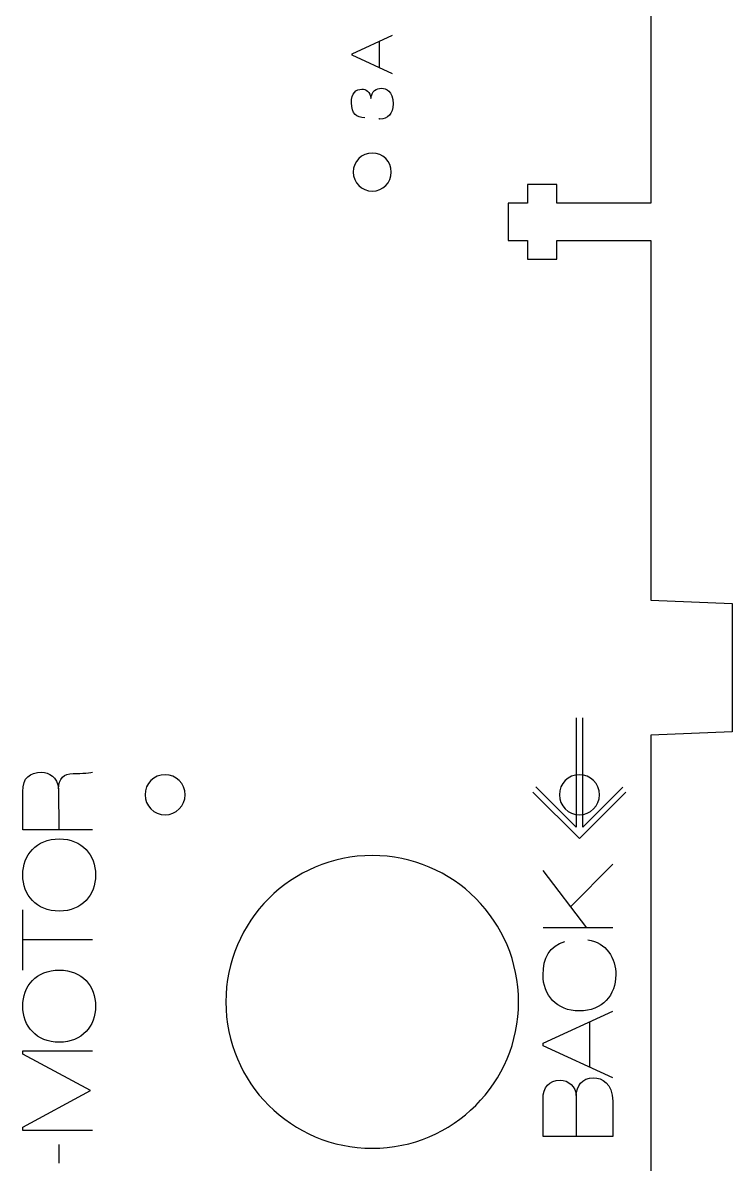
# Model space of a CAD drawing. Header units: millimetres. Extents: x -1149 to -62, y -501 to -111.
# Drawn here: x -115 to -61.9, y -291.9 to -206.5 of the extents above; entities that cross this region are included whole.
import ezdxf

# ---------------------------------------------------------------- set-up
doc = ezdxf.new("R2010")
doc.units = ezdxf.units.MM
doc.layers.add('CUTS', color=1, linetype='Continuous', true_color=0xff0000)
doc.layers.add('TEXT', color=5, linetype='Continuous', true_color=0x0000ff)

msp = doc.modelspace()

# ---------------------------------------------------------------- linework, layer by layer
at = {"layer": 'CUTS', "color": 1, "lineweight": 25, "true_color": 0xff0000}
for p, q in [((-68.031, -193.056), (-68.031, -220.02)), ((-75.049, -218.62), (-77.248, -218.62)), ((-77.248, -218.62), (-77.248, -220.02)), ((-75.049, -220.02), (-75.049, -218.62)), ((-77.248, -220.02), (-78.692, -220.02)), ((-78.692, -220.02), (-78.692, -222.821)), ((-68.031, -220.02), (-75.049, -220.02)), ((-78.692, -222.821), (-77.248, -222.821)), ((-77.248, -222.821), (-77.248, -224.22)), ((-75.049, -224.22), (-75.049, -222.821)), ((-75.049, -222.821), (-68.031, -222.821)), ((-68.031, -222.821), (-68.031, -249.725)), ((-77.248, -224.22), (-75.049, -224.22)), ((-68.031, -249.725), (-61.941, -249.975)), ((-61.941, -249.975), (-61.941, -259.574)), ((-61.941, -259.574), (-68.031, -259.824)), ((-68.031, -259.824), (-68.031, -299.724))]:
    msp.add_line(p, q, dxfattribs=at)
for points in [[(-88.872, -216.272), (-89.66, -216.272), (-90.297, -216.91), (-90.297, -217.697)], [(-87.448, -217.697), (-87.448, -216.91), (-88.085, -216.272), (-88.872, -216.272)], [(-90.297, -217.697), (-90.297, -218.484), (-89.66, -219.122), (-88.872, -219.122)], [(-88.872, -219.122), (-88.085, -219.122), (-87.448, -218.484), (-87.448, -217.697)], [(-104.373, -262.785), (-105.201, -262.785), (-105.874, -263.457), (-105.874, -264.285)], [(-102.873, -264.285), (-102.873, -263.457), (-103.545, -262.785), (-104.373, -262.785)], [(-73.373, -262.785), (-74.202, -262.785), (-74.873, -263.457), (-74.873, -264.285)], [(-71.872, -264.285), (-71.872, -263.457), (-72.544, -262.785), (-73.373, -262.785)], [(-105.874, -264.285), (-105.874, -265.113), (-105.201, -265.785), (-104.373, -265.785)], [(-104.373, -265.785), (-103.545, -265.785), (-102.873, -265.113), (-102.873, -264.285)], [(-74.873, -264.285), (-74.873, -265.113), (-74.202, -265.785), (-73.373, -265.785)], [(-73.373, -265.785), (-72.544, -265.785), (-71.872, -265.113), (-71.872, -264.285)], [(-88.872, -268.835), (-94.92, -268.835), (-99.823, -273.737), (-99.823, -279.785)], [(-77.922, -279.785), (-77.922, -273.737), (-82.825, -268.835), (-88.872, -268.835)], [(-99.823, -279.785), (-99.823, -285.832), (-94.92, -290.734), (-88.872, -290.734)], [(-88.872, -290.734), (-82.825, -290.734), (-77.922, -285.832), (-77.922, -279.785)]]:
    msp.add_open_spline(points, degree=3, dxfattribs=at)
at = {"layer": 'TEXT', "color": 5, "lineweight": 25, "true_color": 0x0000ff}
for points in [[(-87.362, -210.351), (-90.383, -208.962), (-90.383, -208.853), (-87.362, -207.465)], [(-88.361, -207.924), (-88.361, -209.899)], [(-88.979, -212.197), (-88.97, -212.197)], [(-73.622, -258.529), (-73.622, -266.703), (-76.623, -263.703)], [(-70.132, -263.713), (-73.122, -266.701), (-73.122, -258.528)], [(-112.354, -263.845), (-112.34, -263.852)], [(-112.34, -263.852), (-112.33, -266.91)], [(-109.806, -266.91), (-115.019, -266.91), (-115.019, -264.042)], [(-69.895, -264.085), (-73.372, -267.563), (-76.85, -264.085)], [(-74.033, -272.662), (-70.883, -269.477)], [(-72.827, -274.243), (-76.095, -269.959)], [(-115.019, -277.399), (-115.019, -272.902)], [(-70.883, -274.243), (-76.095, -274.243)], [(-109.806, -275.138), (-115.019, -275.138)], [(-70.883, -285.466), (-76.095, -283.071), (-76.095, -282.882), (-70.883, -280.488)], [(-72.606, -281.28), (-72.606, -284.687)], [(-109.806, -289.401), (-115.019, -289.401), (-115.019, -289.16), (-109.953, -286.423), (-109.953, -286.408), (-115.019, -283.686), (-115.019, -283.444), (-109.806, -283.444)], [(-73.62, -286.78), (-73.606, -286.78)], [(-73.613, -286.78), (-73.619, -289.86)], [(-76.095, -289.86), (-76.095, -287.029)], [(-70.883, -287.218), (-70.883, -289.86), (-76.095, -289.86), (-76.095, -289.86)], [(-112.296, -291.86), (-112.296, -290.463)]]:
    msp.add_lwpolyline(points, dxfattribs=at)
for points in [[(-90.43, -212.513), (-90.43, -211.803), (-90.108, -211.494), (-89.647, -211.494)], [(-89.647, -211.494), (-89.355, -211.494), (-89.034, -211.663), (-88.979, -212.197)], [(-88.97, -212.197), (-88.906, -211.621), (-88.572, -211.426), (-88.175, -211.426)], [(-88.175, -211.426), (-87.844, -211.426), (-87.316, -211.642), (-87.316, -212.581)], [(-89.427, -213.643), (-90.045, -213.614), (-90.43, -213.351), (-90.43, -212.513)], [(-87.316, -212.581), (-87.316, -213.36), (-87.705, -213.728), (-88.297, -213.728)], [(-88.297, -213.728), (-88.323, -213.728), (-88.357, -213.724), (-88.39, -213.724)], [(-115.019, -264.042), (-115.019, -262.998), (-114.522, -262.604), (-113.595, -262.604)], [(-113.595, -262.604), (-113.099, -262.604), (-112.405, -262.94), (-112.354, -263.845)], [(-112.34, -263.852), (-112.332, -263.05), (-111.96, -262.699), (-111.245, -262.699)], [(-111.245, -262.699), (-111.055, -262.699), (-110.018, -262.685), (-109.806, -262.582)], [(-115.019, -270.288), (-115.019, -268.799), (-114.019, -267.587), (-112.296, -267.587)], [(-112.296, -267.587), (-110.574, -267.587), (-109.574, -268.799), (-109.574, -270.288)], [(-112.296, -272.989), (-114.019, -272.989), (-115.019, -271.777), (-115.019, -270.288)], [(-109.574, -270.288), (-109.574, -271.777), (-110.574, -272.989), (-112.296, -272.989)], [(-76.095, -277.76), (-76.095, -276.527), (-75.592, -275.549), (-74.46, -275.271)], [(-72.745, -275.148), (-71.35, -275.3), (-70.65, -276.556), (-70.65, -277.76)], [(-115.019, -280.101), (-115.019, -278.611), (-114.019, -277.399), (-112.296, -277.399)], [(-112.296, -277.399), (-110.574, -277.399), (-109.573, -278.611), (-109.573, -280.101)], [(-73.372, -280.461), (-75.095, -280.461), (-76.095, -279.25), (-76.095, -277.76)], [(-70.65, -277.76), (-70.65, -279.25), (-71.65, -280.461), (-73.372, -280.461)], [(-112.296, -282.8), (-114.019, -282.8), (-115.019, -281.589), (-115.019, -280.101)], [(-109.573, -280.101), (-109.573, -281.589), (-110.574, -282.8), (-112.296, -282.8)], [(-76.095, -287.029), (-76.095, -286.203), (-75.65, -285.627), (-74.803, -285.627)], [(-74.803, -285.627), (-74.19, -285.627), (-73.606, -286.166), (-73.62, -286.78)], [(-73.606, -286.78), (-73.576, -286.101), (-73.212, -285.466), (-72.3, -285.466)], [(-72.3, -285.466), (-71.693, -285.466), (-70.883, -285.853), (-70.883, -287.218)]]:
    msp.add_open_spline(points, degree=3, dxfattribs=at)

doc.saveas('drawing.dxf')
